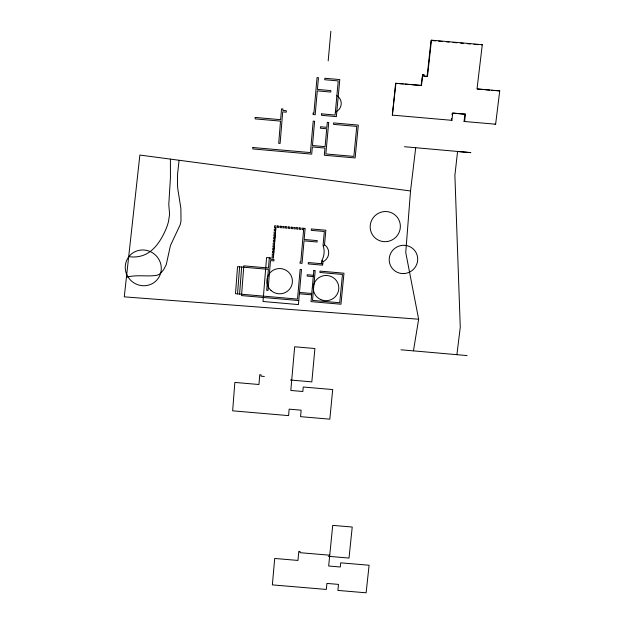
<?xml version="1.0" encoding="UTF-8"?>
<svg xmlns="http://www.w3.org/2000/svg" width="624" height="624" viewBox="0 0 624 624"><rect width="100%" height="100%" fill="white"/><g stroke="black" fill="none" stroke-linecap="round" stroke-linejoin="round"><path stroke-width="0.94" d="M237.541 293.888L239.6 266.846M239.585 294.06L241.652 267.025M415.709 147.724L410.53 190.967L405.748 252.525L418.649 319.215L413.439 350.86L400.943 349.807M265.645 269.116L263.008 301.501L298.405 304.574L301.501 269.498L300.136 269.381L297.515 299.091L235.498 293.709L237.541 266.666L268.382 269.35L266.666 290.316L268.031 290.433L270.481 260.629L273.913 260.926L274.022 259.568L270.59 259.264L270.707 257.899L266.581 257.54L265.754 267.758M269.334 257.782L268.492 267.992L243.812 265.847L241.527 295.581L298.756 300.557M303.755 228.298L300.791 261.901L300.105 261.838L299.988 263.203L302.047 263.383L304.036 240.848L317.125 241.995L317.249 240.614L304.161 239.476L305.136 228.415L302.289 228.166L302.172 229.546L303.631 229.679M328.201 60.824L330.868 31.2M321.376 263.695L321.641 260.824A18.392 18.291 -4.2 0 0 323.06 245.427L324.347 231.488L311.228 230.342L311.353 228.961L325.853 230.225L324.511 244.709A9.945 9.883 -15.3 0 1 322.936 261.768L322.624 265.177L308.217 263.921L308.342 262.556L322.748 263.812M465.457 114.176L464.911 114.215L464.069 121.469L464.607 121.454L465.457 114.176L452.751 113.053L451.916 120.331L392.348 115.12L395.632 83.273L421.504 85.402L422.69 74.42L424.117 74.552L423.548 76.19L426.208 76.424M395.944 83.132L392.348 115.12M411.676 84.7L421.106 85.535L422.69 74.42M431.457 40.17L431.028 40.466L427.097 76.502L427.51 76.331L431.457 40.17L482.282 44.702L477.032 88.858L499.73 90.87L495.628 124.199L494.98 124.199M451.62 118.537L451.417 120.346L451.916 120.331M452.041 114.91L452.244 113.092M456.901 354.682L460.27 327.218L454.888 175.352L457.571 151.507L470.855 152.63L404.524 146.726M179.088 160.29L177.551 174.268L177.505 185.188A71.846 70.91 65.9 0 0 177.934 189.836L180.866 208.244L180.999 220.537A25.748 25.03 47.5 0 1 180.071 225.007L170.438 245.528L166.265 264.607L163.472 269.958L160.469 273.351A10.67 10.351 38.2 0 1 156.562 275.379C146.585 276.838 136.305 274.412 126.407 277.267M323.716 245.84L324.511 244.709M481.666 44.983L482.282 44.702M421.106 85.535L421.504 85.402M499.73 90.87L491.525 90.324M128.692 256.651C147.771 259.295 158.254 246.238 165.344 230.537A56.043 54.038 48.6 0 0 168.511 221.473L169.595 214.258L168.784 204.555L170.438 177.676L170.399 159.128M410.53 190.967L139.87 155.056L124.27 296.852L418.649 319.215M329.737 555.204L299.98 552.685L300.097 551.476L298.802 551.366L297.96 560.43L274.7 558.464L272.368 584.891L326.329 589.438L326.929 583.417L338.497 584.399L337.88 590.413L366.116 592.8L369.096 565.235L340.696 562.832L340.275 566.998L328.661 566.015L332.709 525.377L352.225 527.03L349.011 558.059L328.325 556.304M275.863 227.939L274.482 227.822L274.654 225.748L276.034 225.872L273.367 258.133L271.994 258.016L272.111 256.651L273.484 256.768M275.753 229.32L274.373 229.203L274.256 230.584L275.636 230.701M275.527 232.081L274.147 231.956L274.03 233.337L275.41 233.462M275.293 234.835L273.913 234.718L273.803 236.09L275.184 236.215M275.067 237.588L273.686 237.471L273.577 238.844L274.958 238.961M274.841 240.334L273.46 240.217L273.351 241.589L274.724 241.714M274.615 243.087L273.234 242.962L273.125 244.335L274.498 244.452M274.388 245.825L273.008 245.708L272.899 247.081L274.271 247.198M274.162 248.57L272.782 248.446L272.672 249.818L274.045 249.935M273.936 251.3L272.555 251.183L272.446 252.548L273.819 252.673M273.71 254.038L272.337 253.921L272.22 255.286L273.593 255.403M313.412 275.27L307.25 274.732L307.125 276.089L313.287 276.619M299.473 292.43L311.75 293.498M299.356 293.779L311.633 294.848M264.342 376.467L260.988 376.178L261.097 374.876L259.756 374.767L258.952 384.509L234.842 382.434L232.658 410.826L288.584 415.623L289.154 409.157L301.15 410.186L300.557 416.653L329.831 419.164L332.693 389.555L303.256 387.02L302.843 391.498L290.807 390.46L294.668 346.772L314.909 348.52L311.828 381.872L290.378 380.024M431.98 40.552L435.802 40.895M438.672 41.145L442.494 41.488M446.316 41.831L449.179 42.081M453.001 42.424L456.823 42.767M460.645 43.111L463.515 43.36M467.337 43.703L470.2 43.961M474.022 44.296L477.844 44.639M423.961 76.019L427.51 76.331M477.383 89.068L483.046 89.567M484.926 89.731L489.637 90.152M397.519 83.444L403.182 83.944M405.07 84.115L409.789 84.536M453.149 113.178L464.911 114.215M464.069 121.469L495.628 124.199M413.439 350.86L467.111 355.579M322.358 260.528L322.936 261.768M336.866 95.698A9.025 8.806 -81.4 0 1 335.369 112.016M252.923 147.514L252.814 148.941L311.704 154.128L312.335 146.952L324.971 148.067L324.316 155.236L355.134 157.95L358.316 125.096L333.645 122.92L333.52 124.355L356.772 126.407L353.87 156.413L325.845 153.941L328.715 122.483L327.304 122.359L326.851 127.327L320.51 126.766L320.385 128.201L326.719 128.762L325.096 146.64L312.468 145.525L314.613 121.235L313.201 121.111L310.424 152.584L252.923 147.514M255.239 117.437L255.13 118.88L280.519 121.118L278.702 143.325L280.106 143.45L282.695 111.875L286.229 112.187L286.354 110.744L282.82 110.432L282.937 108.989L281.525 108.865L280.636 119.683L255.239 117.437M277.423 225.989L277.306 227.37L278.686 227.495L278.803 226.114L277.423 225.989M280.184 226.231L280.067 227.612L281.447 227.737L281.564 226.356L280.184 226.231M282.945 226.473L282.828 227.854L284.209 227.978L284.326 226.598L282.945 226.473M285.714 226.715L285.597 228.095L286.978 228.22L287.095 226.84L285.714 226.715M288.475 226.957L288.358 228.337L289.739 228.462L289.856 227.081L288.475 226.957M291.236 227.198L291.119 228.579L292.5 228.704L292.617 227.323L291.236 227.198M293.998 227.44L293.881 228.821L295.261 228.946L295.386 227.565L293.998 227.44M296.767 227.682L296.642 229.063L298.022 229.187L298.147 227.807L296.767 227.682M299.528 227.924L299.411 229.304L300.791 229.429L300.908 228.049L299.528 227.924M313.193 113.116L313.069 114.559L315.182 114.746L317.296 90.87L330.775 92.063L330.907 90.613L317.429 89.419L318.458 77.696L317.039 77.571L313.903 113.178L313.193 113.116M321.672 113.864L321.539 115.307L336.359 116.626L339.791 79.591L324.862 78.265L324.73 79.724L338.231 80.925L335.088 115.058L321.672 113.864M313.833 270.574L311.017 301.618L340.961 304.223L343.972 273.203L320.003 271.112L319.878 272.47L342.467 274.435L339.729 302.757L312.499 300.394L315.206 270.691L313.833 270.574M320.814 299.606A12.776 12.605 -9.7 0 0 338.746 286.744A12.776 12.605 -9.7 0 0 318.568 277.891A12.776 12.605 -9.7 0 0 320.814 299.606M271.019 290.464A12.784 12.636 11.5 0 0 292.118 283.943A12.784 12.636 11.5 0 0 275.777 269.108A12.784 12.636 11.5 0 0 271.019 290.464M387.613 241.465A15.21 14.96 -43.1 0 0 397.012 216.941A15.21 14.96 -43.1 0 0 371.179 221.419A15.21 14.96 -43.1 0 0 387.613 241.465M403.751 273.577A14.352 14.056 -34.3 0 0 415.646 251.87A14.352 14.056 -34.3 0 0 390.952 252.876A14.352 14.056 -34.3 0 0 403.751 273.577M126.235 273.187A18.244 17.675 38.2 0 0 156.897 279.989A18.244 17.675 38.2 0 0 146.679 250.403A18.244 17.675 38.2 0 0 126.235 273.187"/></g></svg>
